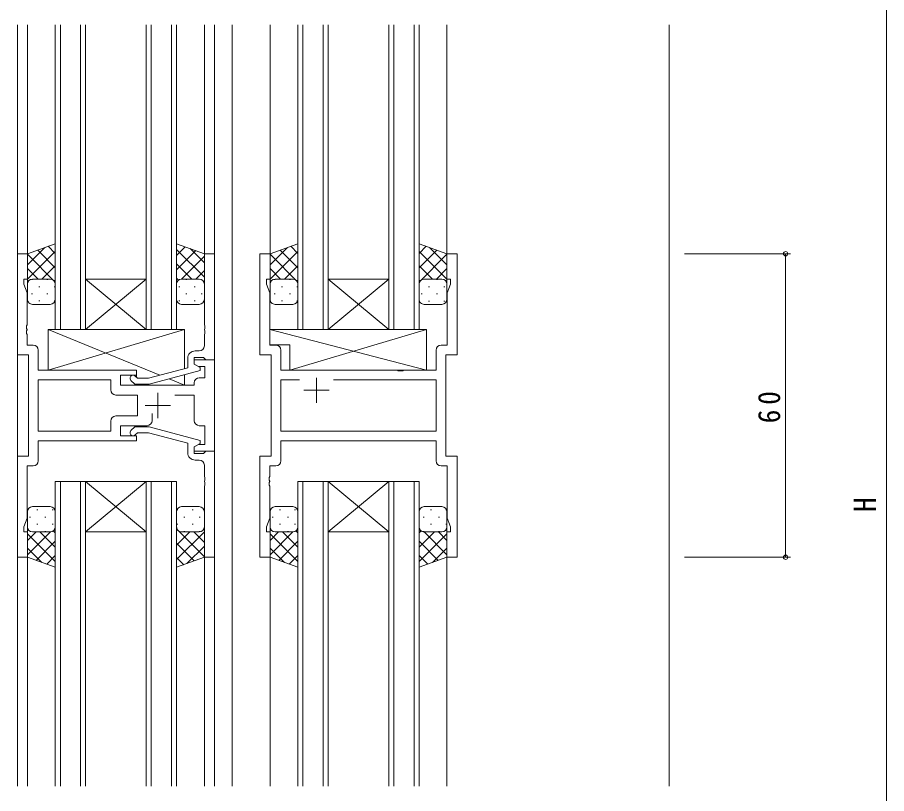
# Model space of a CAD drawing. Units: millimetres, scale not verified. Extents: x -841 to 746, y -594 to 534.
# Drawn here: x -328.6 to -156.6, y 85.8 to 239.3 of the extents above; entities that cross this region are included whole.
import ezdxf
from ezdxf.enums import TextEntityAlignment as Align

# ---------------------------------------------------------------- set-up
doc = ezdxf.new("R2010")
doc.units = ezdxf.units.MM
doc.header["$LTSCALE"] = 2
for name, color, linetype, lineweight in [('0-3_YKK_11', 7, 'Continuous', 9), ('0-4_YKK_12', 2, 'Continuous', 9), ('0-5_YKK_13', 4, 'Continuous', 9), ('0-7_YKK_D', 6, 'Continuous', 9)]:
    doc.layers.add(name, color=color, linetype=linetype, lineweight=lineweight)
doc.styles.add('ＭＳ ゴシック', font='')
doc.styles.get('ＭＳ ゴシック').set_extended_font_data('MS Gothic')

msp = doc.modelspace()

# ---------------------------------------------------------------- linework, layer by layer
at = {"layer": '0-3_YKK_11'}
for p, q in [((-328.623, 192.547), (-328.623, 172.547)), ((-326.623, 192.547), (-328.623, 192.547)), ((-326.623, 187.547), (-326.623, 192.547)), ((-291.623, 192.547), (-291.623, 178.506)), ((-289.623, 192.547), (-291.623, 192.547)), ((-289.623, 171.547), (-289.623, 192.547)), ((-280.623, 192.547), (-278.623, 192.547)), ((-280.623, 172.547), (-280.623, 192.547)), ((-278.623, 192.547), (-278.623, 187.547)), ((-243.623, 192.547), (-241.623, 192.547)), ((-243.623, 187.547), (-243.623, 192.547)), ((-241.623, 192.547), (-241.623, 172.547)), ((-327.323, 187.547), (-326.623, 187.547)), ((-327.323, 186.547), (-327.323, 187.547)), ((-279.323, 187.547), (-279.323, 186.547)), ((-278.623, 187.547), (-279.323, 187.547)), ((-242.923, 187.547), (-243.623, 187.547)), ((-242.923, 186.547), (-242.923, 187.547)), ((-326.693, 184.817), (-327.323, 186.547)), ((-279.323, 186.547), (-278.693, 184.817)), ((-243.553, 184.817), (-242.923, 186.547)), ((-326.693, 178.506), (-326.693, 184.817)), ((-278.693, 184.817), (-278.693, 174.477)), ((-243.553, 174.477), (-243.553, 184.817)), ((-326.813, 178.322), (-326.693, 178.506)), ((-326.813, 177.772), (-326.813, 178.322)), ((-326.693, 177.589), (-326.813, 177.772)), ((-326.813, 177.322), (-326.693, 177.506)), ((-326.813, 176.772), (-326.813, 177.322)), ((-326.693, 177.506), (-326.693, 177.589)), ((-291.623, 178.506), (-291.503, 178.322)), ((-291.503, 177.772), (-291.623, 177.589)), ((-291.623, 177.589), (-291.623, 177.506)), ((-291.623, 177.506), (-291.503, 177.322)), ((-291.503, 178.322), (-291.503, 177.772)), ((-291.503, 177.322), (-291.503, 176.772)), ((-326.693, 176.589), (-326.813, 176.772)), ((-326.693, 174.477), (-326.693, 176.589)), ((-291.503, 176.772), (-291.623, 176.589)), ((-291.623, 176.589), (-291.623, 174.347)), ((-325.493, 174.477), (-326.693, 174.477)), ((-278.693, 174.477), (-277.493, 174.477)), ((-244.753, 174.477), (-243.553, 174.477)), ((-328.623, 172.547), (-326.423, 172.547)), ((-326.423, 172.547), (-326.423, 152.547)), ((-324.493, 169.547), (-324.493, 173.477)), ((-293.623, 172.047), (-291.823, 172.047)), ((-293.623, 170.747), (-293.623, 172.047)), ((-292.623, 173.347), (-293.423, 173.347)), ((-291.823, 172.047), (-291.623, 171.847)), ((-278.423, 172.547), (-280.623, 172.547)), ((-278.423, 152.547), (-278.423, 172.547)), ((-276.493, 173.477), (-276.493, 169.547)), ((-245.753, 169.547), (-245.753, 173.477)), ((-243.823, 172.547), (-243.823, 152.547)), ((-241.623, 172.547), (-243.823, 172.547)), ((-294.923, 171.847), (-294.923, 170.027)), ((-293.623, 171.547), (-293.623, 170.747)), ((-289.623, 171.547), (-293.623, 171.547)), ((-292.423, 170.055), (-293.623, 170.747)), ((-293.623, 170.747), (-292.757, 170.247)), ((-291.623, 171.847), (-291.323, 171.547)), ((-291.323, 171.547), (-289.623, 171.547)), ((-289.623, 153.547), (-289.623, 171.547)), ((-305.023, 169.547), (-324.493, 169.547)), ((-305.023, 168.547), (-305.023, 169.547)), ((-294.923, 170.027), (-302.684, 167.947)), ((-302.526, 166.747), (-292.423, 169.455)), ((-292.757, 170.247), (-291.553, 170.247)), ((-292.423, 169.455), (-292.423, 170.055)), ((-291.553, 170.247), (-291.553, 168.047)), ((-276.493, 169.547), (-253.494, 169.547)), ((-253.494, 169.547), (-253.302, 169.405)), ((-253.302, 169.405), (-252.344, 169.405)), ((-252.344, 169.405), (-252.152, 169.547)), ((-252.152, 169.547), (-245.753, 169.547)), ((-324.493, 167.617), (-310.153, 167.617)), ((-324.493, 157.477), (-324.493, 167.617)), ((-310.153, 167.617), (-310.153, 165.617)), ((-308.223, 168.547), (-305.023, 168.547)), ((-308.223, 166.547), (-308.223, 168.547)), ((-306.147, 167.523), (-305.372, 166.747)), ((-304.874, 167.947), (-305.299, 168.372)), ((-302.684, 167.947), (-304.874, 167.947)), ((-293.623, 167.047), (-293.623, 166.547)), ((-291.553, 168.047), (-292.623, 168.047)), ((-276.493, 167.617), (-272.773, 167.617)), ((-276.493, 157.477), (-276.493, 167.617)), ((-269.423, 168.047), (-269.423, 163.047)), ((-266.073, 167.617), (-245.753, 167.617)), ((-266.073, 167.617), (-245.753, 167.617)), ((-245.753, 167.617), (-245.753, 157.477)), ((-293.623, 166.547), (-308.223, 166.547)), ((-305.372, 166.747), (-302.526, 166.747)), ((-266.923, 165.547), (-271.923, 165.547)), ((-309.153, 164.617), (-304.823, 164.617)), ((-304.823, 164.617), (-304.823, 160.477)), ((-300.823, 165.047), (-300.823, 160.047)), ((-297.473, 164.617), (-293.623, 164.617)), ((-293.623, 164.617), (-293.623, 159.547)), ((-303.323, 162.547), (-298.323, 162.547)), ((-304.823, 160.477), (-309.153, 160.477)), ((-301.973, 159.547), (-301.973, 160.986)), ((-310.153, 159.477), (-310.153, 157.477)), ((-308.223, 158.547), (-302.973, 158.547)), ((-308.223, 156.547), (-308.223, 158.547)), ((-306.147, 157.572), (-305.372, 158.347)), ((-305.372, 158.347), (-302.526, 158.347)), ((-302.526, 158.347), (-292.423, 155.64)), ((-292.623, 158.547), (-291.553, 158.547)), ((-291.553, 158.547), (-291.553, 154.847)), ((-310.153, 157.477), (-324.493, 157.477)), ((-310.153, 157.477), (-324.493, 157.477)), ((-305.023, 156.547), (-308.223, 156.547)), ((-304.874, 157.147), (-305.299, 156.723)), ((-305.023, 155.547), (-305.023, 156.547)), ((-302.684, 157.147), (-304.874, 157.147)), ((-294.923, 155.068), (-302.684, 157.147)), ((-245.753, 157.477), (-276.493, 157.477)), ((-324.493, 155.547), (-305.023, 155.547)), ((-324.493, 151.617), (-324.493, 155.547)), ((-294.923, 153.247), (-294.923, 155.068)), ((-292.423, 155.04), (-293.623, 154.347)), ((-292.757, 154.847), (-293.623, 154.347)), ((-291.553, 154.847), (-292.757, 154.847)), ((-292.423, 155.64), (-292.423, 155.04)), ((-276.493, 155.547), (-276.493, 151.617)), ((-245.753, 155.547), (-276.493, 155.547)), ((-245.753, 151.617), (-245.753, 155.547)), ((-293.623, 154.347), (-293.623, 153.047)), ((-293.623, 154.347), (-293.623, 153.547)), ((-293.623, 153.547), (-289.623, 153.547)), ((-291.823, 153.047), (-291.623, 153.247)), ((-291.623, 153.247), (-291.323, 153.547)), ((-291.323, 153.547), (-289.623, 153.547)), ((-289.623, 153.547), (-289.623, 132.547)), ((-328.623, 152.547), (-328.623, 132.547)), ((-326.423, 152.547), (-328.623, 152.547)), ((-293.623, 153.047), (-291.823, 153.047)), ((-292.623, 151.747), (-293.423, 151.747)), ((-280.623, 152.547), (-278.423, 152.547)), ((-280.623, 132.547), (-280.623, 152.547)), ((-243.823, 152.547), (-241.623, 152.547)), ((-241.623, 152.547), (-241.623, 132.547)), ((-326.693, 150.617), (-325.493, 150.617)), ((-326.693, 140.278), (-326.693, 150.617)), ((-291.623, 148.506), (-291.623, 150.747)), ((-278.693, 150.617), (-278.693, 148.506)), ((-277.493, 150.617), (-278.693, 150.617)), ((-243.553, 150.617), (-244.753, 150.617)), ((-243.553, 140.278), (-243.553, 150.617)), ((-291.503, 148.322), (-291.623, 148.506)), ((-291.503, 147.772), (-291.503, 148.322)), ((-278.693, 148.506), (-278.813, 148.322)), ((-278.813, 148.322), (-278.813, 147.772)), ((-291.623, 147.589), (-291.503, 147.772)), ((-291.623, 147.506), (-291.623, 147.589)), ((-291.503, 147.322), (-291.623, 147.506)), ((-291.623, 146.589), (-291.503, 146.773)), ((-291.623, 132.547), (-291.623, 146.589)), ((-291.503, 146.773), (-291.503, 147.322)), ((-278.813, 147.772), (-278.693, 147.589)), ((-278.693, 147.506), (-278.813, 147.322)), ((-278.813, 147.322), (-278.813, 146.773)), ((-278.813, 146.773), (-278.693, 146.589)), ((-278.693, 147.589), (-278.693, 147.506)), ((-278.693, 146.589), (-278.693, 140.278)), ((-327.323, 138.547), (-326.693, 140.278)), ((-278.693, 140.278), (-279.323, 138.547)), ((-242.923, 138.547), (-243.553, 140.278)), ((-327.323, 137.547), (-327.323, 138.547)), ((-279.323, 138.547), (-279.323, 137.547)), ((-242.923, 137.547), (-242.923, 138.547)), ((-326.623, 137.547), (-327.323, 137.547)), ((-326.623, 132.547), (-326.623, 137.547)), ((-279.323, 137.547), (-278.623, 137.547)), ((-278.623, 137.547), (-278.623, 132.547)), ((-243.623, 137.547), (-242.923, 137.547)), ((-243.623, 132.547), (-243.623, 137.547)), ((-328.623, 132.547), (-326.623, 132.547)), ((-289.623, 132.547), (-291.623, 132.547)), ((-278.623, 132.547), (-280.623, 132.547)), ((-241.623, 132.547), (-243.623, 132.547))]:
    msp.add_line(p, q, dxfattribs=at)
for centre, radius, start, end in [((-325.493, 173.477), 1, 0, 89.99998), ((-292.623, 174.347), 1, 270, 359.99998), ((-277.493, 173.477), 1, 0, 89.99998), ((-244.753, 173.477), 1, 90, 179.99998), ((-293.423, 171.847), 1.5, 90, 179.99998), ((-305.723, 167.947), 0.6, 44.99998, 225), ((-292.623, 167.047), 1, 90, 179.99998), ((-309.153, 165.617), 1, 180, 269.99998), ((-309.153, 159.477), 1, 90, 179.99998), ((-302.973, 159.547), 1, 270, 359.99998), ((-292.623, 159.547), 1, 180, 269.99998), ((-305.723, 157.147), 0.6, 134.99998, 315), ((-293.423, 153.247), 1.5, 180, 269.99998), ((-325.493, 151.617), 1, 270, 359.99998), ((-292.623, 150.747), 1, 0, 89.99998), ((-277.493, 151.617), 1, 270, 359.99998), ((-244.753, 151.617), 1, 180, 269.99998)]:
    msp.add_arc(centre, radius, start, end, dxfattribs=at)
at = {"layer": '0-4_YKK_12'}
for p, q in [((-328.623, 237.797), (-328.623, 87.297)), ((-326.623, 237.797), (-326.623, 192.047)), ((-321.123, 237.797), (-321.123, 177.547)), ((-320.123, 177.547), (-320.123, 237.797)), ((-316.123, 237.797), (-316.123, 177.547)), ((-315.123, 177.547), (-315.123, 237.797)), ((-303.123, 237.797), (-303.123, 177.547)), ((-302.123, 177.547), (-302.123, 237.797)), ((-298.123, 237.797), (-298.123, 177.547)), ((-297.123, 177.547), (-297.123, 237.797)), ((-291.623, 237.797), (-291.623, 192.047)), ((-289.623, 237.797), (-289.623, 87.297)), ((-286.123, 237.797), (-286.123, 87.297)), ((-278.623, 237.797), (-278.623, 192.047)), ((-273.123, 237.797), (-273.123, 177.547)), ((-272.123, 177.547), (-272.123, 237.797)), ((-268.123, 237.797), (-268.123, 177.547)), ((-267.123, 177.547), (-267.123, 237.797)), ((-255.123, 237.797), (-255.123, 177.547)), ((-254.123, 177.547), (-254.123, 237.797)), ((-250.123, 237.797), (-250.123, 177.547)), ((-249.123, 177.547), (-249.123, 237.797)), ((-243.623, 237.797), (-243.623, 192.047)), ((-199.623, 237.797), (-199.623, 87.297)), ((-303.123, 177.547), (-315.123, 187.547)), ((-315.123, 177.547), (-303.123, 187.547)), ((-315.123, 187.547), (-303.123, 187.547)), ((-255.123, 177.547), (-267.123, 187.547)), ((-267.123, 177.547), (-255.123, 187.547)), ((-267.123, 187.547), (-255.123, 187.547)), ((-321.123, 177.547), (-315.123, 177.547)), ((-315.123, 177.547), (-303.123, 177.547)), ((-303.123, 177.547), (-297.123, 177.547)), ((-273.123, 177.547), (-267.123, 177.547)), ((-267.123, 177.547), (-255.123, 177.547)), ((-255.123, 177.547), (-249.123, 177.547)), ((-321.123, 147.547), (-315.123, 147.547)), ((-321.123, 87.297), (-321.123, 147.547)), ((-320.123, 147.547), (-320.123, 87.297)), ((-316.123, 87.297), (-316.123, 147.547)), ((-303.123, 147.547), (-315.123, 137.547)), ((-315.123, 147.547), (-303.123, 137.547)), ((-315.123, 147.547), (-303.123, 147.547)), ((-315.123, 147.547), (-315.123, 87.297)), ((-303.123, 147.547), (-297.123, 147.547)), ((-303.123, 87.297), (-303.123, 147.547)), ((-302.123, 147.547), (-302.123, 87.297)), ((-298.123, 87.297), (-298.123, 147.547)), ((-297.123, 147.547), (-297.123, 87.297)), ((-273.123, 147.547), (-267.123, 147.547)), ((-273.123, 87.297), (-273.123, 147.547)), ((-272.123, 147.547), (-272.123, 87.297)), ((-268.123, 87.297), (-268.123, 147.547)), ((-255.123, 147.547), (-267.123, 137.547)), ((-267.123, 147.547), (-255.123, 137.547)), ((-267.123, 147.547), (-255.123, 147.547)), ((-267.123, 147.547), (-267.123, 87.297)), ((-255.123, 147.547), (-249.123, 147.547)), ((-255.123, 87.297), (-255.123, 147.547)), ((-254.123, 147.547), (-254.123, 87.297)), ((-250.123, 87.297), (-250.123, 147.547)), ((-249.123, 147.547), (-249.123, 87.297)), ((-315.123, 137.547), (-303.123, 137.547)), ((-267.123, 137.547), (-255.123, 137.547)), ((-326.623, 133.047), (-326.623, 87.297)), ((-291.623, 133.047), (-291.623, 87.297)), ((-278.623, 133.047), (-278.623, 87.297)), ((-243.623, 133.047), (-243.623, 87.297))]:
    msp.add_line(p, q, dxfattribs=at)
at = {"layer": '0-5_YKK_13'}
for p, q in [((-321.123, 194.547), (-326.623, 192.547)), ((-321.123, 186.547), (-321.123, 194.547)), ((-297.123, 194.547), (-291.623, 192.547)), ((-297.123, 186.547), (-297.123, 194.547)), ((-273.123, 194.547), (-278.623, 192.547)), ((-273.123, 186.547), (-273.123, 194.547)), ((-249.123, 194.547), (-243.623, 192.547)), ((-249.123, 186.547), (-249.123, 194.547)), ((-326.623, 190.344), (-323.161, 193.807)), ((-326.623, 187.516), (-321.123, 193.016)), ((-321.123, 189.796), (-324.607, 193.28)), ((-321.123, 192.624), (-322.533, 194.035)), ((-297.123, 192.224), (-295.419, 193.928)), ((-291.623, 187.916), (-297.123, 193.416)), ((-297.123, 189.396), (-293.345, 193.174)), ((-291.623, 190.744), (-294.457, 193.578)), ((-278.623, 190.344), (-275.161, 193.807)), ((-278.623, 187.516), (-273.123, 193.016)), ((-273.123, 189.796), (-276.607, 193.28)), ((-273.123, 192.624), (-274.533, 194.035)), ((-249.123, 192.624), (-247.713, 194.035)), ((-249.123, 189.796), (-245.639, 193.28)), ((-243.623, 187.516), (-249.123, 193.016)), ((-243.623, 190.344), (-247.085, 193.807)), ((-326.623, 192.547), (-326.623, 186.547)), ((-321.123, 186.968), (-326.623, 192.468)), ((-296.143, 187.547), (-291.623, 192.068)), ((-291.623, 192.547), (-291.623, 186.547)), ((-278.623, 192.547), (-278.623, 186.547)), ((-273.123, 186.968), (-278.623, 192.468)), ((-249.123, 186.968), (-243.623, 192.468)), ((-243.623, 192.547), (-243.623, 186.547)), ((-324.531, 187.547), (-326.623, 189.639)), ((-323.763, 187.547), (-321.123, 190.187)), ((-294.083, 187.547), (-297.123, 190.587)), ((-293.315, 187.547), (-291.623, 189.239)), ((-276.531, 187.547), (-278.623, 189.639)), ((-275.763, 187.547), (-273.123, 190.187)), ((-246.483, 187.547), (-249.123, 190.187)), ((-245.715, 187.547), (-243.623, 189.639)), ((-325.623, 187.547), (-322.123, 187.547)), ((-325.623, 187.547), (-322.123, 187.547)), ((-296.716, 187.352), (-297.123, 187.759)), ((-292.623, 187.547), (-296.123, 187.547)), ((-292.623, 187.547), (-296.123, 187.547)), ((-277.623, 187.547), (-274.123, 187.547)), ((-277.623, 187.547), (-274.123, 187.547)), ((-248.123, 187.547), (-244.623, 187.547)), ((-244.623, 187.547), (-248.123, 187.547)), ((-326.595, 186.783), (-326.623, 186.811)), ((-326.623, 183.547), (-326.623, 186.547)), ((-325.803, 187.457), (-325.603, 187.457)), ((-324.388, 186.042), (-324.188, 186.042)), ((-322.773, 187.457), (-322.573, 187.457)), ((-321.358, 186.042), (-321.158, 186.042)), ((-321.328, 187.154), (-321.123, 187.359)), ((-321.123, 186.547), (-321.123, 183.547)), ((-297.123, 186.568), (-297.123, 186.568)), ((-297.123, 186.547), (-297.123, 183.547)), ((-296.488, 186.042), (-296.688, 186.042)), ((-295.073, 187.457), (-295.273, 187.457)), ((-293.458, 186.042), (-293.658, 186.042)), ((-292.208, 187.457), (-292.243, 187.457)), ((-291.623, 183.547), (-291.623, 186.547)), ((-278.595, 186.783), (-278.623, 186.811)), ((-278.623, 183.547), (-278.623, 186.547)), ((-277.803, 187.457), (-277.603, 187.457)), ((-276.388, 186.042), (-276.188, 186.042)), ((-274.773, 187.457), (-274.573, 187.457)), ((-273.358, 186.042), (-273.158, 186.042)), ((-273.328, 187.154), (-273.123, 187.359)), ((-273.123, 186.547), (-273.123, 183.547)), ((-248.918, 187.154), (-249.123, 187.359)), ((-249.123, 183.547), (-249.123, 186.547)), ((-248.537, 187.457), (-248.503, 187.457)), ((-247.288, 186.042), (-247.088, 186.042)), ((-245.673, 187.457), (-245.473, 187.457)), ((-244.258, 186.042), (-244.058, 186.042)), ((-243.651, 186.783), (-243.623, 186.811)), ((-243.623, 186.547), (-243.623, 183.547)), ((-325.803, 184.627), (-325.603, 184.627)), ((-322.773, 184.627), (-322.573, 184.627)), ((-295.073, 184.627), (-295.273, 184.627)), ((-292.043, 184.627), (-292.243, 184.627)), ((-277.803, 184.627), (-277.603, 184.627)), ((-274.773, 184.627), (-274.573, 184.627)), ((-248.703, 184.627), (-248.503, 184.627)), ((-245.673, 184.627), (-245.473, 184.627)), ((-322.123, 182.547), (-325.623, 182.547)), ((-324.388, 183.213), (-324.188, 183.213)), ((-321.358, 183.213), (-321.181, 183.213)), ((-296.488, 183.213), (-296.688, 183.213)), ((-296.123, 182.547), (-292.623, 182.547)), ((-293.458, 183.213), (-293.658, 183.213)), ((-274.123, 182.547), (-277.623, 182.547)), ((-276.388, 183.213), (-276.188, 183.213)), ((-273.358, 183.213), (-273.181, 183.213)), ((-244.623, 182.547), (-248.123, 182.547)), ((-247.288, 183.212), (-247.088, 183.212)), ((-244.258, 183.212), (-244.058, 183.212)), ((-322.523, 177.547), (-295.523, 177.547)), ((-322.523, 169.547), (-322.523, 177.547)), ((-322.523, 169.547), (-295.523, 177.547)), ((-300.437, 168.55), (-322.523, 177.547)), ((-295.523, 177.547), (-295.523, 169.866)), ((-247.698, 177.547), (-278.693, 177.547)), ((-274.698, 169.547), (-247.698, 177.547)), ((-247.698, 177.547), (-247.698, 169.547)), ((-274.698, 174.547), (-278.693, 174.547)), ((-274.698, 174.547), (-274.698, 169.547)), ((-305.023, 169.547), (-322.523, 169.547)), ((-305.023, 168.096), (-305.023, 169.547)), ((-295.523, 168.624), (-295.523, 166.547)), ((-247.698, 169.547), (-274.698, 169.547)), ((-295.523, 166.547), (-298.598, 167.8)), ((-305.023, 166.547), (-305.023, 166.747)), ((-295.523, 166.547), (-305.023, 166.547)), ((-326.623, 141.547), (-326.623, 138.547)), ((-322.123, 142.547), (-325.623, 142.547)), ((-324.788, 141.882), (-324.588, 141.882)), ((-321.758, 141.882), (-321.558, 141.882)), ((-321.123, 138.547), (-321.123, 141.547)), ((-297.123, 138.547), (-297.123, 141.547)), ((-296.888, 141.882), (-297.065, 141.882)), ((-296.123, 142.547), (-292.623, 142.547)), ((-293.858, 141.882), (-294.058, 141.882)), ((-291.623, 141.547), (-291.623, 138.547)), ((-278.623, 141.547), (-278.623, 138.547)), ((-274.123, 142.547), (-277.623, 142.547)), ((-276.788, 141.882), (-276.588, 141.882)), ((-273.758, 141.882), (-273.558, 141.882)), ((-273.123, 138.547), (-273.123, 141.547)), ((-249.123, 141.547), (-249.123, 138.547)), ((-244.623, 142.547), (-248.123, 142.547)), ((-246.888, 141.882), (-246.688, 141.882)), ((-243.858, 141.882), (-243.681, 141.882)), ((-243.623, 138.547), (-243.623, 141.547)), ((-326.203, 140.467), (-326.003, 140.467)), ((-323.173, 140.467), (-322.973, 140.467)), ((-295.473, 140.467), (-295.673, 140.467)), ((-292.443, 140.467), (-292.643, 140.467)), ((-278.203, 140.467), (-278.003, 140.467)), ((-275.173, 140.467), (-274.973, 140.467)), ((-248.303, 140.467), (-248.103, 140.467)), ((-245.273, 140.467), (-245.073, 140.467)), ((-326.623, 132.547), (-326.623, 138.547)), ((-326.038, 137.637), (-326.003, 137.637)), ((-324.788, 139.052), (-324.588, 139.052)), ((-323.173, 137.637), (-322.973, 137.637)), ((-321.758, 139.052), (-321.558, 139.052)), ((-321.529, 137.743), (-321.123, 137.336)), ((-321.123, 138.547), (-321.123, 130.547)), ((-321.123, 138.527), (-321.123, 138.527)), ((-297.123, 138.547), (-297.123, 130.547)), ((-297.123, 138.127), (-291.623, 132.627)), ((-296.918, 137.941), (-297.123, 137.736)), ((-296.888, 139.052), (-297.088, 139.052)), ((-295.473, 137.637), (-295.673, 137.637)), ((-293.858, 139.052), (-294.058, 139.052)), ((-292.443, 137.637), (-292.643, 137.637)), ((-291.651, 138.312), (-291.623, 138.284)), ((-291.623, 132.547), (-291.623, 138.547)), ((-278.623, 132.547), (-278.623, 138.547)), ((-278.038, 137.637), (-278.003, 137.637)), ((-276.788, 139.052), (-276.588, 139.052)), ((-275.173, 137.637), (-274.973, 137.637)), ((-273.758, 139.052), (-273.558, 139.052)), ((-273.529, 137.743), (-273.123, 137.336)), ((-273.123, 138.547), (-273.123, 130.547)), ((-273.123, 138.527), (-273.123, 138.527)), ((-249.123, 138.547), (-249.123, 130.547)), ((-249.123, 138.527), (-249.123, 138.527)), ((-248.716, 137.743), (-249.123, 137.336)), ((-248.303, 137.637), (-248.103, 137.637)), ((-246.888, 139.052), (-246.688, 139.052)), ((-245.273, 137.637), (-245.073, 137.637)), ((-243.858, 139.052), (-243.658, 139.052)), ((-243.623, 132.547), (-243.623, 138.547)), ((-322.103, 137.548), (-326.623, 133.027)), ((-324.931, 137.547), (-326.623, 135.856)), ((-326.623, 137.179), (-321.123, 131.679)), ((-325.623, 137.547), (-322.123, 137.547)), ((-325.623, 137.547), (-322.123, 137.547)), ((-324.163, 137.547), (-321.123, 134.508)), ((-291.623, 137.579), (-297.123, 132.079)), ((-294.483, 137.547), (-297.123, 134.908)), ((-292.623, 137.547), (-296.123, 137.547)), ((-292.623, 137.547), (-296.123, 137.547)), ((-293.715, 137.547), (-291.623, 135.456)), ((-274.103, 137.548), (-278.623, 133.027)), ((-276.931, 137.547), (-278.623, 135.856)), ((-278.623, 137.179), (-273.123, 131.679)), ((-277.623, 137.547), (-274.123, 137.547)), ((-277.623, 137.547), (-274.123, 137.547)), ((-276.163, 137.547), (-273.123, 134.508)), ((-246.083, 137.547), (-249.123, 134.508)), ((-243.623, 137.179), (-249.123, 131.679)), ((-248.143, 137.548), (-243.623, 133.027)), ((-248.123, 137.547), (-244.623, 137.547)), ((-244.623, 137.547), (-248.123, 137.547)), ((-245.315, 137.547), (-243.623, 135.856)), ((-326.623, 134.351), (-323.789, 131.517)), ((-321.123, 135.699), (-324.901, 131.921)), ((-297.123, 135.299), (-293.639, 131.815)), ((-291.623, 134.751), (-295.085, 131.288)), ((-278.623, 134.351), (-275.789, 131.517)), ((-273.123, 135.699), (-276.901, 131.921)), ((-249.123, 135.699), (-245.345, 131.921)), ((-243.623, 134.351), (-246.457, 131.517)), ((-321.123, 130.547), (-326.623, 132.547)), ((-321.123, 132.87), (-322.826, 131.167)), ((-297.123, 130.547), (-291.623, 132.547)), ((-297.123, 132.47), (-295.713, 131.06)), ((-273.123, 130.547), (-278.623, 132.547)), ((-273.123, 132.87), (-274.826, 131.167)), ((-249.123, 132.87), (-247.419, 131.167)), ((-249.123, 130.547), (-243.623, 132.547))]:
    msp.add_line(p, q, dxfattribs=at)
msp.add_lwpolyline([(-247.698, 169.547), (-278.693, 177.547), (-278.693, 174.547)], dxfattribs=at)
for centre, start, end in [((-325.623, 186.547), 89.99989, 179.99989), ((-325.623, 186.547), 89.99989, 179.99989), ((-322.123, 186.547), 359.99989, 89.99989), ((-322.123, 186.547), 359.99989, 89.99989), ((-296.123, 186.547), 90.00009, 180.00009), ((-296.123, 186.547), 90.00009, 180.00009), ((-292.623, 186.547), 0.00009, 90.00009), ((-292.623, 186.547), 0.00009, 90.00009), ((-277.623, 186.547), 89.99989, 179.99989), ((-277.623, 186.547), 89.99989, 179.99989), ((-274.123, 186.547), 359.99989, 89.99989), ((-274.123, 186.547), 359.99989, 89.99989), ((-248.123, 186.547), 89.99989, 179.99989), ((-248.123, 186.547), 90.00009, 180.00009), ((-244.623, 186.547), 359.99989, 89.99989), ((-244.623, 186.547), 0.00009, 90.00009), ((-325.623, 183.547), 179.99989, 269.99989), ((-322.123, 183.547), 269.99989, 359.99989), ((-296.123, 183.547), 180.00009, 270.00009), ((-292.623, 183.547), 270.00009, 0.00009), ((-277.623, 183.547), 179.99989, 269.99989), ((-274.123, 183.547), 269.99989, 359.99989), ((-248.123, 183.547), 179.99989, 269.99989), ((-244.623, 183.547), 269.99989, 359.99989), ((-325.623, 141.547), 90.00009, 180.00009), ((-322.123, 141.547), 0.00009, 90.00009), ((-296.123, 141.547), 89.99989, 179.99989), ((-292.623, 141.547), 359.99989, 89.99989), ((-277.623, 141.547), 90.00009, 180.00009), ((-274.123, 141.547), 0.00009, 90.00009), ((-248.123, 141.547), 90.00009, 180.00009), ((-244.623, 141.547), 0.00009, 90.00009), ((-325.623, 138.547), 180.00009, 270.00009), ((-325.623, 138.547), 180.00009, 270.00009), ((-322.123, 138.547), 270.00009, 0.00009), ((-322.123, 138.547), 270.00009, 0.00009), ((-296.123, 138.547), 179.99989, 269.99989), ((-296.123, 138.547), 179.99989, 269.99989), ((-292.623, 138.547), 269.99989, 359.99989), ((-292.623, 138.547), 269.99989, 359.99989), ((-277.623, 138.547), 180.00009, 270.00009), ((-277.623, 138.547), 180.00009, 270.00009), ((-274.123, 138.547), 270.00009, 0.00009), ((-274.123, 138.547), 270.00009, 0.00009), ((-248.123, 138.547), 180.00009, 270.00009), ((-248.123, 138.547), 179.99989, 269.99989), ((-244.623, 138.547), 270.00009, 0.00009), ((-244.623, 138.547), 269.99989, 359.99989)]:
    msp.add_arc(centre, 1, start, end, dxfattribs=at)
at = {"layer": '0-7_YKK_D'}
for p, q in [((-156.622, 336.048), (-156.622, -49.953)), ((-196.623, 192.547), (-175.622, 192.547)), ((-176.622, 192.547), (-176.622, 132.547)), ((-196.623, 132.547), (-175.622, 132.547))]:
    msp.add_line(p, q, dxfattribs=at)
for centre in [(-176.622, 192.547), (-176.622, 132.547)]:
    msp.add_circle(centre, 0.425, dxfattribs=at)

# ---------------------------------------------------------------- texts
at = {"layer": '0-7_YKK_D', "color": 7, "style": 'ＭＳ ゴシック'}
msp.add_text('H', height=4.399, rotation=90, dxfattribs=at).set_placement((-157.422, 141.448), align=Align.BOTTOM_LEFT)
at = {"layer": '0-7_YKK_D', "color": 7, "insert": (-177.622, 159.027), "char_height": 4.399, "attachment_point": 7, "rotation": 90, "style": 'ＭＳ ゴシック'}
msp.add_mtext('\\T1.36;\\W0.9;60', dxfattribs=at)

doc.saveas('drawing.dxf')
